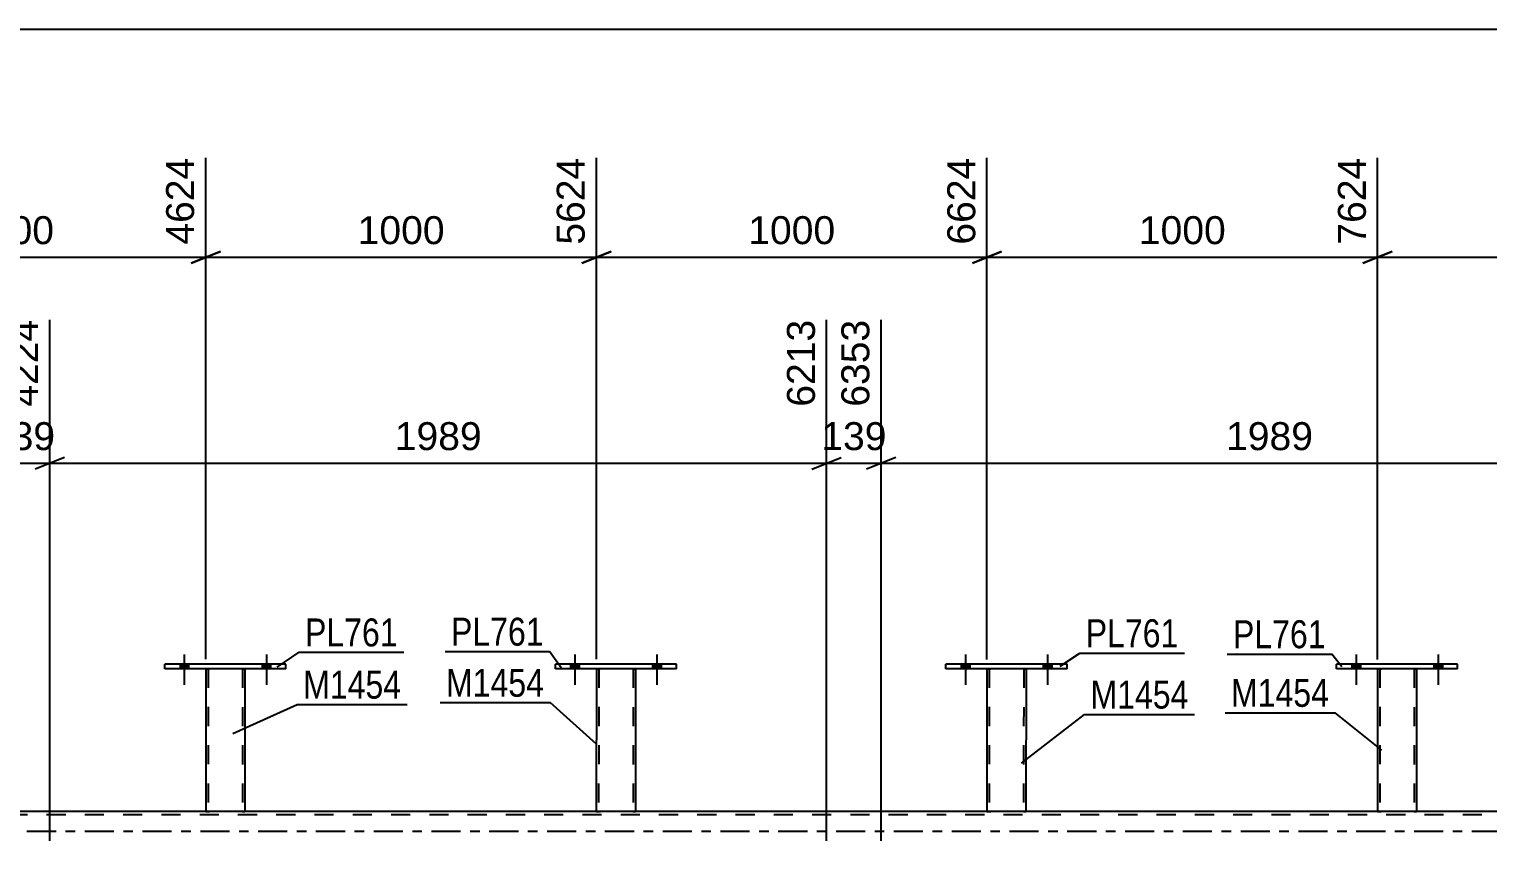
# Model space of a CAD drawing. Header units: millimetres. Extents: x 0 to 841, y 0 to 594.
# Drawn here: x 228.2 to 377.6, y 425.6 to 508.8 of the extents above; entities that cross this region are included whole.
import ezdxf

# ---------------------------------------------------------------- set-up
doc = ezdxf.new("R2010")
doc.units = ezdxf.units.MM
doc.linetypes.add('DXK_LINE_DOT2', pattern=[3.9198, 1.9599, -1.9599])
doc.linetypes.add('DXK_LINE_DOT3', pattern=[5.9187, 2.979, -0.9799, 0.9799, -0.9799])
doc.styles.add('Arial', font='ARIAL.TTF', dxfattribs={"height": 0.2})
doc.styles.add('Arial Narrow', font='ARIALN.TTF', dxfattribs={"height": 0.2})

# ---------------------------------------------------------------- blocks, each defined once
blk = doc.blocks.new('Bolt-317311778-2467 - 2401')
at = {"linetype": 'Continuous'}
for points in [[(363.64, 443.24), (364.52, 443.24), (364.52, 443.72), (363.64, 443.72)], [(372.04, 443.24), (372.92, 443.24), (372.92, 443.72), (372.04, 443.72)]]:
    blk.add_hatch(color=1, dxfattribs=at).paths.add_polyline_path(points)
at = {"color": 1, "linetype": 'Continuous'}
for p, q in [((363.64, 443.72), (363.64, 443.24)), ((364.08, 444.72), (364.08, 441.6)), ((364.52, 443.72), (364.52, 443.24)), ((372.04, 443.72), (372.04, 443.24)), ((372.48, 444.72), (372.48, 441.6)), ((372.92, 443.72), (372.92, 443.24))]:
    blk.add_line(p, q, dxfattribs=at)
blk = doc.blocks.new('Bolt-317311778-2472 - 2401')
at = {"linetype": 'Continuous'}
for points in [[(283.64, 443.24), (284.52, 443.24), (284.52, 443.72), (283.64, 443.72)], [(292.04, 443.24), (292.92, 443.24), (292.92, 443.72), (292.04, 443.72)]]:
    blk.add_hatch(color=1, dxfattribs=at).paths.add_polyline_path(points)
at = {"color": 1, "linetype": 'Continuous'}
for p, q in [((283.64, 443.72), (283.64, 443.24)), ((284.08, 444.72), (284.08, 441.6)), ((284.52, 443.72), (284.52, 443.24)), ((292.04, 443.72), (292.04, 443.24)), ((292.48, 444.72), (292.48, 441.6)), ((292.92, 443.72), (292.92, 443.24))]:
    blk.add_line(p, q, dxfattribs=at)
blk = doc.blocks.new('Part-317311778-2520 - 2401')
at = {"color": 7, "linetype": 'DXK_LINE_DOT2'}
for p, q in [((710.15, 428.28), (74.08, 428.28)), ((250.27, 428.6), (246.27, 428.6)), ((290.27, 428.6), (286.27, 428.6)), ((330.27, 428.6), (326.27, 428.6)), ((370.28, 428.6), (366.28, 428.6))]:
    blk.add_line(p, q, dxfattribs=at)
at = {"color": 2, "linetype": 'Continuous'}
for p, q in [((246.27, 428.6), (210.28, 428.6)), ((286.27, 428.6), (250.27, 428.6)), ((326.27, 428.6), (290.27, 428.6)), ((366.28, 428.6), (330.27, 428.6)), ((406.28, 428.6), (370.28, 428.6))]:
    blk.add_line(p, q, dxfattribs=at)
at = {"color": 7, "linetype": 'DXK_LINE_DOT3'}
blk.add_line((74.08, 426.6), (719.95, 426.6), dxfattribs=at)
blk = doc.blocks.new('Part-317311778-2665 - 2401')
at = {"color": 2, "linetype": 'Continuous'}
for p, q in [((362.08, 443.24), (362.08, 443.72)), ((374.48, 443.72), (362.08, 443.72)), ((374.48, 443.24), (374.48, 443.72)), ((374.48, 443.24), (362.08, 443.24))]:
    blk.add_line(p, q, dxfattribs=at)
blk = doc.blocks.new('Bolt-317311778-2468 - 2401')
at = {"linetype": 'Continuous'}
for points in [[(363.64, 443.24), (364.52, 443.24), (364.52, 443.72), (363.64, 443.72)], [(372.04, 443.24), (372.92, 443.24), (372.92, 443.72), (372.04, 443.72)]]:
    blk.add_hatch(color=1, dxfattribs=at).paths.add_polyline_path(points)
at = {"color": 1, "linetype": 'Continuous'}
for p, q in [((363.64, 443.72), (363.64, 443.24)), ((364.08, 444.72), (364.08, 441.6)), ((364.52, 443.72), (364.52, 443.24)), ((372.04, 443.72), (372.04, 443.24)), ((372.48, 444.72), (372.48, 441.6)), ((372.92, 443.72), (372.92, 443.24))]:
    blk.add_line(p, q, dxfattribs=at)
blk = doc.blocks.new('Bolt-317311778-2469 - 2401')
at = {"linetype": 'Continuous'}
for points in [[(323.64, 443.24), (324.52, 443.24), (324.52, 443.72), (323.64, 443.72)], [(332.04, 443.24), (332.92, 443.24), (332.92, 443.72), (332.04, 443.72)]]:
    blk.add_hatch(color=1, dxfattribs=at).paths.add_polyline_path(points)
at = {"color": 1, "linetype": 'Continuous'}
for p, q in [((323.64, 443.72), (323.64, 443.24)), ((324.08, 444.72), (324.08, 441.6)), ((324.52, 443.72), (324.52, 443.24)), ((332.04, 443.72), (332.04, 443.24)), ((332.48, 444.72), (332.48, 441.6)), ((332.92, 443.72), (332.92, 443.24))]:
    blk.add_line(p, q, dxfattribs=at)
blk = doc.blocks.new('Bolt-317311778-2470 - 2401')
at = {"linetype": 'Continuous'}
for points in [[(323.64, 443.24), (324.52, 443.24), (324.52, 443.72), (323.64, 443.72)], [(332.04, 443.24), (332.92, 443.24), (332.92, 443.72), (332.04, 443.72)]]:
    blk.add_hatch(color=1, dxfattribs=at).paths.add_polyline_path(points)
at = {"color": 1, "linetype": 'Continuous'}
for p, q in [((323.64, 443.72), (323.64, 443.24)), ((324.08, 444.72), (324.08, 441.6)), ((324.52, 443.72), (324.52, 443.24)), ((332.04, 443.72), (332.04, 443.24)), ((332.48, 444.72), (332.48, 441.6)), ((332.92, 443.72), (332.92, 443.24))]:
    blk.add_line(p, q, dxfattribs=at)
blk = doc.blocks.new('Bolt-317311778-2471 - 2401')
at = {"linetype": 'Continuous'}
for points in [[(283.64, 443.24), (284.52, 443.24), (284.52, 443.72), (283.64, 443.72)], [(292.04, 443.24), (292.92, 443.24), (292.92, 443.72), (292.04, 443.72)]]:
    blk.add_hatch(color=1, dxfattribs=at).paths.add_polyline_path(points)
at = {"color": 1, "linetype": 'Continuous'}
for p, q in [((283.64, 443.72), (283.64, 443.24)), ((284.08, 444.72), (284.08, 441.6)), ((284.52, 443.72), (284.52, 443.24)), ((292.04, 443.72), (292.04, 443.24)), ((292.48, 444.72), (292.48, 441.6)), ((292.92, 443.72), (292.92, 443.24))]:
    blk.add_line(p, q, dxfattribs=at)
blk = doc.blocks.new('Bolt-317311778-2473 - 2401')
at = {"linetype": 'Continuous'}
for points in [[(243.64, 443.24), (244.52, 443.24), (244.52, 443.72), (243.64, 443.72)], [(252.04, 443.24), (252.92, 443.24), (252.92, 443.72), (252.04, 443.72)]]:
    blk.add_hatch(color=1, dxfattribs=at).paths.add_polyline_path(points)
at = {"color": 1, "linetype": 'Continuous'}
for p, q in [((243.64, 443.72), (243.64, 443.24)), ((244.08, 444.72), (244.08, 441.6)), ((244.52, 443.72), (244.52, 443.24)), ((252.04, 443.72), (252.04, 443.24)), ((252.48, 444.72), (252.48, 441.6)), ((252.92, 443.72), (252.92, 443.24))]:
    blk.add_line(p, q, dxfattribs=at)
blk = doc.blocks.new('Bolt-317311778-2474 - 2401')
at = {"linetype": 'Continuous'}
for points in [[(243.64, 443.24), (244.52, 443.24), (244.52, 443.72), (243.64, 443.72)], [(252.04, 443.24), (252.92, 443.24), (252.92, 443.72), (252.04, 443.72)]]:
    blk.add_hatch(color=1, dxfattribs=at).paths.add_polyline_path(points)
at = {"color": 1, "linetype": 'Continuous'}
for p, q in [((243.64, 443.72), (243.64, 443.24)), ((244.08, 444.72), (244.08, 441.6)), ((244.52, 443.72), (244.52, 443.24)), ((252.04, 443.72), (252.04, 443.24)), ((252.48, 444.72), (252.48, 441.6)), ((252.92, 443.72), (252.92, 443.24))]:
    blk.add_line(p, q, dxfattribs=at)
blk = doc.blocks.new('Part-317311778-2685 - 2401')
at = {"color": 2, "linetype": 'Continuous'}
for p, q in [((282.08, 443.24), (282.08, 443.72)), ((294.48, 443.72), (282.08, 443.72)), ((294.48, 443.24), (294.48, 443.72)), ((294.48, 443.24), (282.08, 443.24))]:
    blk.add_line(p, q, dxfattribs=at)
blk = doc.blocks.new('Part-317311778-2670 - 2401')
at = {"color": 7, "linetype": 'DXK_LINE_DOT2'}
for p, q in [((366.28, 443.25), (366.28, 443.25)), ((366.28, 443.25), (366.28, 443.24)), ((366.28, 443.24), (366.28, 443.25)), ((366.32, 443.25), (366.28, 443.25)), ((366.28, 443.25), (366.32, 443.25)), ((366.42, 443.25), (366.32, 443.25)), ((366.32, 443.25), (366.42, 443.25)), ((366.54, 443.25), (366.42, 443.25)), ((366.42, 443.25), (366.58, 443.25)), ((366.52, 443.25), (366.52, 443.25)), ((366.52, 443.25), (366.52, 428.6)), ((366.54, 443.25), (366.52, 443.25)), ((366.52, 443.25), (366.54, 443.25)), ((369.98, 443.24), (366.54, 443.25)), ((366.59, 443.25), (366.54, 443.25)), ((366.54, 443.25), (366.59, 443.25)), ((369.98, 443.24), (366.58, 443.25)), ((369.89, 443.24), (366.59, 443.25)), ((366.59, 443.25), (366.67, 443.25)), ((369.97, 443.24), (366.67, 443.25)), ((369.97, 443.24), (369.89, 443.24)), ((370.02, 443.24), (369.97, 443.24)), ((369.97, 443.24), (370.02, 443.24)), ((369.98, 443.24), (370.14, 443.24)), ((370.14, 443.24), (369.98, 443.24)), ((370.04, 443.24), (370.02, 443.24)), ((370.02, 443.24), (370.04, 443.24)), ((370.04, 443.24), (370.04, 443.24)), ((370.04, 443.24), (370.04, 428.6)), ((370.14, 443.24), (370.24, 443.24)), ((370.24, 443.24), (370.14, 443.24)), ((370.24, 443.24), (370.28, 443.24)), ((370.28, 443.24), (370.24, 443.24)), ((370.28, 443.24), (370.28, 443.24)), ((370.28, 443.24), (370.28, 443.24)), ((370.28, 443.24), (370.28, 443.24)), ((366.28, 428.6), (366.31, 428.6)), ((366.31, 428.6), (366.42, 428.6)), ((366.42, 428.6), (366.57, 428.6)), ((366.53, 428.6), (366.52, 428.6)), ((366.52, 428.6), (366.53, 428.6)), ((366.59, 428.6), (366.53, 428.6)), ((366.53, 428.6), (366.57, 428.6)), ((370.04, 428.6), (366.57, 428.6)), ((366.57, 428.6), (366.59, 428.6)), ((369.89, 428.6), (366.59, 428.6)), ((366.59, 428.6), (366.66, 428.6)), ((370.02, 428.6), (366.66, 428.6)), ((369.97, 428.6), (369.89, 428.6)), ((370.02, 428.6), (369.97, 428.6)), ((370.04, 428.6), (370.02, 428.6)), ((370.02, 428.6), (370.04, 428.6)), ((370.04, 428.6), (370.14, 428.6)), ((370.14, 428.6), (370.24, 428.6)), ((370.24, 428.6), (370.28, 428.6))]:
    blk.add_line(p, q, dxfattribs=at)
at = {"color": 2, "linetype": 'Continuous'}
for p, q in [((366.28, 443.24), (366.28, 428.6)), ((370.28, 443.24), (370.28, 428.6)), ((366.31, 428.6), (366.28, 428.6)), ((366.42, 428.6), (366.31, 428.6)), ((366.57, 428.6), (366.42, 428.6)), ((369.98, 428.6), (366.57, 428.6)), ((370.14, 428.6), (369.98, 428.6)), ((370.24, 428.6), (370.14, 428.6)), ((370.28, 428.6), (370.24, 428.6))]:
    blk.add_line(p, q, dxfattribs=at)
blk = doc.blocks.new('Part-317311778-2675 - 2401')
at = {"color": 2, "linetype": 'Continuous'}
for p, q in [((322.08, 443.24), (322.08, 443.72)), ((334.48, 443.72), (322.08, 443.72)), ((334.48, 443.24), (334.48, 443.72)), ((334.48, 443.24), (322.08, 443.24))]:
    blk.add_line(p, q, dxfattribs=at)
blk = doc.blocks.new('Part-317311778-2680 - 2401')
at = {"color": 2, "linetype": 'Continuous'}
for p, q in [((326.28, 443.24), (326.27, 428.6)), ((330.28, 443.24), (330.27, 428.6)), ((326.31, 428.6), (326.27, 428.6)), ((326.41, 428.6), (326.31, 428.6)), ((326.57, 428.6), (326.41, 428.6)), ((329.98, 428.6), (326.57, 428.6)), ((330.13, 428.6), (329.98, 428.6)), ((330.24, 428.6), (330.13, 428.6)), ((330.27, 428.6), (330.24, 428.6))]:
    blk.add_line(p, q, dxfattribs=at)
at = {"color": 7, "linetype": 'DXK_LINE_DOT2'}
for p, q in [((326.28, 443.25), (326.28, 443.25)), ((326.28, 443.25), (326.28, 443.24)), ((326.28, 443.24), (326.28, 443.25)), ((326.31, 443.25), (326.28, 443.25)), ((326.28, 443.25), (326.31, 443.25)), ((326.42, 443.25), (326.31, 443.25)), ((326.31, 443.25), (326.42, 443.25)), ((326.54, 443.25), (326.42, 443.25)), ((326.42, 443.25), (326.57, 443.25)), ((326.52, 443.25), (326.51, 428.6)), ((326.52, 443.25), (326.52, 443.25)), ((326.54, 443.25), (326.52, 443.25)), ((326.52, 443.25), (326.54, 443.25)), ((329.98, 443.24), (326.54, 443.25)), ((326.59, 443.25), (326.54, 443.25)), ((326.54, 443.25), (326.59, 443.25)), ((329.98, 443.24), (326.57, 443.25)), ((329.89, 443.24), (326.59, 443.25)), ((326.59, 443.25), (326.67, 443.25)), ((329.97, 443.24), (326.67, 443.25)), ((329.97, 443.24), (329.89, 443.24)), ((330.02, 443.24), (329.97, 443.24)), ((329.97, 443.24), (330.02, 443.24)), ((329.98, 443.24), (330.14, 443.24)), ((330.14, 443.24), (329.98, 443.24)), ((330.04, 443.24), (330.02, 443.24)), ((330.02, 443.24), (330.04, 443.24)), ((330.04, 443.24), (330.03, 428.6)), ((330.04, 443.24), (330.04, 443.24)), ((330.14, 443.24), (330.24, 443.24)), ((330.24, 443.24), (330.14, 443.24)), ((330.24, 443.24), (330.28, 443.24)), ((330.28, 443.24), (330.24, 443.24)), ((330.28, 443.24), (330.28, 443.24)), ((330.28, 443.24), (330.28, 443.24)), ((330.28, 443.24), (330.28, 443.24)), ((326.27, 428.6), (326.31, 428.6)), ((326.31, 428.6), (326.41, 428.6)), ((326.41, 428.6), (326.57, 428.6)), ((326.53, 428.6), (326.51, 428.6)), ((326.51, 428.6), (326.53, 428.6)), ((326.58, 428.6), (326.53, 428.6)), ((326.53, 428.6), (326.57, 428.6)), ((330.03, 428.6), (326.57, 428.6)), ((326.57, 428.6), (326.58, 428.6)), ((329.89, 428.6), (326.58, 428.6)), ((326.58, 428.6), (326.66, 428.6)), ((330.02, 428.6), (326.66, 428.6)), ((329.96, 428.6), (329.89, 428.6)), ((330.02, 428.6), (329.96, 428.6)), ((330.03, 428.6), (330.02, 428.6)), ((330.02, 428.6), (330.03, 428.6)), ((330.03, 428.6), (330.13, 428.6)), ((330.13, 428.6), (330.24, 428.6)), ((330.24, 428.6), (330.27, 428.6))]:
    blk.add_line(p, q, dxfattribs=at)
blk = doc.blocks.new('Part-317311778-2690 - 2401')
at = {"color": 2, "linetype": 'Continuous'}
for p, q in [((286.28, 443.24), (286.27, 428.6)), ((290.28, 443.24), (290.27, 428.6)), ((286.31, 428.6), (286.27, 428.6)), ((286.41, 428.6), (286.31, 428.6)), ((286.57, 428.6), (286.41, 428.6)), ((289.98, 428.6), (286.57, 428.6)), ((290.13, 428.6), (289.98, 428.6)), ((290.24, 428.6), (290.13, 428.6)), ((290.27, 428.6), (290.24, 428.6))]:
    blk.add_line(p, q, dxfattribs=at)
at = {"color": 7, "linetype": 'DXK_LINE_DOT2'}
for p, q in [((286.28, 443.25), (286.28, 443.25)), ((286.28, 443.25), (286.28, 443.24)), ((286.28, 443.24), (286.28, 443.25)), ((286.31, 443.25), (286.28, 443.25)), ((286.28, 443.25), (286.31, 443.25)), ((286.42, 443.25), (286.31, 443.25)), ((286.31, 443.25), (286.42, 443.25)), ((286.54, 443.25), (286.42, 443.25)), ((286.42, 443.25), (286.57, 443.25)), ((286.52, 443.25), (286.51, 428.6)), ((286.52, 443.25), (286.52, 443.25)), ((286.54, 443.25), (286.52, 443.25)), ((286.52, 443.25), (286.54, 443.25)), ((289.98, 443.24), (286.54, 443.25)), ((286.59, 443.25), (286.54, 443.25)), ((286.54, 443.25), (286.59, 443.25)), ((289.98, 443.24), (286.57, 443.25)), ((289.89, 443.24), (286.59, 443.25)), ((286.59, 443.25), (286.67, 443.25)), ((289.97, 443.24), (286.67, 443.25)), ((289.97, 443.24), (289.89, 443.24)), ((290.02, 443.24), (289.97, 443.24)), ((289.97, 443.24), (290.02, 443.24)), ((289.98, 443.24), (290.14, 443.24)), ((290.14, 443.24), (289.98, 443.24)), ((290.04, 443.24), (290.02, 443.24)), ((290.02, 443.24), (290.04, 443.24)), ((290.04, 443.24), (290.03, 428.6)), ((290.04, 443.24), (290.04, 443.24)), ((290.14, 443.24), (290.24, 443.24)), ((290.24, 443.24), (290.14, 443.24)), ((290.24, 443.24), (290.28, 443.24)), ((290.28, 443.24), (290.24, 443.24)), ((290.28, 443.24), (290.28, 443.24)), ((290.28, 443.24), (290.28, 443.24)), ((290.28, 443.24), (290.28, 443.24)), ((286.27, 428.6), (286.31, 428.6)), ((286.31, 428.6), (286.41, 428.6)), ((286.41, 428.6), (286.57, 428.6)), ((286.53, 428.6), (286.51, 428.6)), ((286.51, 428.6), (286.53, 428.6)), ((286.58, 428.6), (286.53, 428.6)), ((286.53, 428.6), (286.57, 428.6)), ((290.03, 428.6), (286.57, 428.6)), ((286.57, 428.6), (286.58, 428.6)), ((289.89, 428.6), (286.58, 428.6)), ((286.58, 428.6), (286.66, 428.6)), ((290.02, 428.6), (286.66, 428.6)), ((289.96, 428.6), (289.89, 428.6)), ((290.02, 428.6), (289.96, 428.6)), ((290.03, 428.6), (290.02, 428.6)), ((290.02, 428.6), (290.03, 428.6)), ((290.03, 428.6), (290.13, 428.6)), ((290.13, 428.6), (290.24, 428.6)), ((290.24, 428.6), (290.27, 428.6))]:
    blk.add_line(p, q, dxfattribs=at)
blk = doc.blocks.new('Part-317311778-2695 - 2401')
at = {"color": 2, "linetype": 'Continuous'}
for p, q in [((242.08, 443.24), (242.08, 443.72)), ((254.48, 443.72), (242.08, 443.72)), ((254.48, 443.24), (254.48, 443.72)), ((254.48, 443.24), (242.08, 443.24))]:
    blk.add_line(p, q, dxfattribs=at)
blk = doc.blocks.new('Part-317311778-2700 - 2401')
at = {"color": 2, "linetype": 'Continuous'}
for p, q in [((246.28, 443.24), (246.27, 428.6)), ((250.28, 443.24), (250.27, 428.6)), ((246.31, 428.6), (246.27, 428.6)), ((246.41, 428.6), (246.31, 428.6)), ((246.57, 428.6), (246.41, 428.6)), ((249.98, 428.6), (246.57, 428.6)), ((250.13, 428.6), (249.98, 428.6)), ((250.24, 428.6), (250.13, 428.6)), ((250.27, 428.6), (250.24, 428.6))]:
    blk.add_line(p, q, dxfattribs=at)
at = {"color": 7, "linetype": 'DXK_LINE_DOT2'}
for p, q in [((246.28, 443.25), (246.28, 443.25)), ((246.28, 443.25), (246.28, 443.24)), ((246.28, 443.24), (246.28, 443.25)), ((246.31, 443.25), (246.28, 443.25)), ((246.28, 443.25), (246.31, 443.25)), ((246.42, 443.25), (246.31, 443.25)), ((246.31, 443.25), (246.42, 443.25)), ((246.54, 443.25), (246.42, 443.25)), ((246.42, 443.25), (246.57, 443.25)), ((246.52, 443.25), (246.51, 428.6)), ((246.52, 443.25), (246.52, 443.25)), ((246.54, 443.25), (246.52, 443.25)), ((246.52, 443.25), (246.54, 443.25)), ((249.98, 443.24), (246.54, 443.25)), ((246.59, 443.25), (246.54, 443.25)), ((246.54, 443.25), (246.59, 443.25)), ((249.98, 443.24), (246.57, 443.25)), ((249.89, 443.24), (246.59, 443.25)), ((246.59, 443.25), (246.67, 443.25)), ((249.97, 443.24), (246.67, 443.25)), ((249.97, 443.24), (249.89, 443.24)), ((250.02, 443.24), (249.97, 443.24)), ((249.97, 443.24), (250.02, 443.24)), ((249.98, 443.24), (250.14, 443.24)), ((250.14, 443.24), (249.98, 443.24)), ((250.04, 443.24), (250.02, 443.24)), ((250.02, 443.24), (250.04, 443.24)), ((250.04, 443.24), (250.03, 428.6)), ((250.04, 443.24), (250.04, 443.24)), ((250.14, 443.24), (250.24, 443.24)), ((250.24, 443.24), (250.14, 443.24)), ((250.24, 443.24), (250.28, 443.24)), ((250.28, 443.24), (250.24, 443.24)), ((250.28, 443.24), (250.28, 443.24)), ((250.28, 443.24), (250.28, 443.24)), ((250.28, 443.24), (250.28, 443.24)), ((246.27, 428.6), (246.31, 428.6)), ((246.31, 428.6), (246.41, 428.6)), ((246.41, 428.6), (246.57, 428.6)), ((246.53, 428.6), (246.51, 428.6)), ((246.51, 428.6), (246.53, 428.6)), ((246.58, 428.6), (246.53, 428.6)), ((246.53, 428.6), (246.57, 428.6)), ((250.03, 428.6), (246.57, 428.6)), ((246.57, 428.6), (246.58, 428.6)), ((249.89, 428.6), (246.58, 428.6)), ((246.58, 428.6), (246.66, 428.6)), ((250.02, 428.6), (246.66, 428.6)), ((249.96, 428.6), (249.89, 428.6)), ((250.02, 428.6), (249.96, 428.6)), ((250.03, 428.6), (250.02, 428.6)), ((250.02, 428.6), (250.03, 428.6)), ((250.03, 428.6), (250.13, 428.6)), ((250.13, 428.6), (250.24, 428.6)), ((250.24, 428.6), (250.27, 428.6))]:
    blk.add_line(p, q, dxfattribs=at)
blk = doc.blocks.new('StraightDimension-317311778-3416 - 2401')
at = {"color": 7, "linetype": 'Continuous'}
for p, q in [((206.28, 444.23), (206.28, 495.6)), ((246.28, 444.22), (246.28, 495.6)), ((207.78, 486.01), (204.78, 484.81)), ((244.78, 484.81), (247.78, 486.01)), ((206.28, 485.41), (246.28, 485.41))]:
    blk.add_line(p, q, dxfattribs=at)
at = {"color": 0}
blk.add_wipeout([(231.33, 486.16), (231.33, 490.36), (221.23, 490.36), (221.23, 486.16)], dxfattribs=at)
at = {"color": 3, "style": 'Arial'}
blk.add_text('1000', height=2.865, dxfattribs=at).set_placement((221.83, 486.76))
at = {"color": 0, "linetype": 'Continuous'}
blk.add_wipeout([(245.68, 496.2), (241.48, 496.2), (241.48, 486.11), (245.68, 486.11)], dxfattribs=at)
at = {"color": 3, "linetype": 'Continuous', "style": 'Arial'}
blk.add_text('4624', height=2.865, rotation=90.0002, dxfattribs=at).set_placement((245.08, 486.71))
blk = doc.blocks.new('StraightDimension-317311778-3548 - 2401')
at = {"color": 7, "linetype": 'Continuous'}
for p, q in [((224.72, 425.6), (224.72, 478.99)), ((230.3, 425.6), (230.3, 478.99)), ((223.22, 463.7), (226.22, 464.9)), ((231.8, 464.9), (228.8, 463.7)), ((224.72, 464.3), (230.3, 464.3))]:
    blk.add_line(p, q, dxfattribs=at)
at = {"color": 0}
blk.add_wipeout([(231.45, 465.05), (231.45, 469.25), (223.57, 469.25), (223.57, 465.05)], dxfattribs=at)
at = {"color": 3, "style": 'Arial'}
blk.add_text('139', height=2.865, dxfattribs=at).set_placement((224.17, 465.65))
at = {"color": 0, "linetype": 'Continuous'}
blk.add_wipeout([(229.7, 479.59), (225.5, 479.59), (225.5, 469.5), (229.7, 469.5)], dxfattribs=at)
at = {"color": 3, "linetype": 'Continuous', "style": 'Arial'}
blk.add_text('4224', height=2.865, rotation=90.0002, dxfattribs=at).set_placement((229.1, 470.1))
blk = doc.blocks.new('StraightDimension-317311778-3592 - 2401')
at = {"color": 7, "linetype": 'Continuous'}
for p, q in [((309.86, 425.6), (309.86, 478.99)), ((315.43, 425.6), (315.43, 478.99)), ((308.36, 463.7), (311.36, 464.9)), ((316.93, 464.9), (313.93, 463.7)), ((309.86, 464.3), (315.43, 464.3))]:
    blk.add_line(p, q, dxfattribs=at)
at = {"color": 0}
blk.add_wipeout([(316.58, 465.05), (316.58, 469.25), (308.71, 469.25), (308.71, 465.05)], dxfattribs=at)
at = {"color": 3, "style": 'Arial'}
blk.add_text('139', height=2.865, dxfattribs=at).set_placement((309.31, 465.65))
at = {"color": 0, "linetype": 'Continuous'}
blk.add_wipeout([(314.83, 479.59), (310.63, 479.59), (310.63, 469.5), (314.83, 469.5)], dxfattribs=at)
at = {"color": 3, "linetype": 'Continuous', "style": 'Arial'}
blk.add_text('6353', height=2.865, rotation=90.0002, dxfattribs=at).set_placement((314.23, 470.1))
blk = doc.blocks.new('StraightDimension-317311778-3570 - 2401')
at = {"color": 7, "linetype": 'Continuous'}
for p, q in [((230.3, 425.6), (230.3, 478.99)), ((309.86, 425.6), (309.86, 478.99)), ((231.8, 464.9), (228.8, 463.7)), ((308.36, 463.7), (311.36, 464.9)), ((230.3, 464.3), (309.86, 464.3))]:
    blk.add_line(p, q, dxfattribs=at)
at = {"color": 0}
blk.add_wipeout([(275.12, 465.05), (275.12, 469.25), (265.03, 469.25), (265.03, 465.05)], dxfattribs=at)
at = {"color": 3, "style": 'Arial'}
blk.add_text('1989', height=2.865, dxfattribs=at).set_placement((265.63, 465.65))
at = {"color": 0, "linetype": 'Continuous'}
blk.add_wipeout([(309.26, 479.59), (305.06, 479.59), (305.06, 469.5), (309.26, 469.5)], dxfattribs=at)
at = {"color": 3, "linetype": 'Continuous', "style": 'Arial'}
blk.add_text('6213', height=2.865, rotation=90.0002, dxfattribs=at).set_placement((308.66, 470.1))
blk = doc.blocks.new('StraightDimension-317311778-3424 - 2401')
at = {"color": 7, "linetype": 'Continuous'}
for p, q in [((246.28, 444.22), (246.28, 495.6)), ((286.28, 444.21), (286.28, 495.6)), ((247.78, 486.01), (244.78, 484.81)), ((284.78, 484.81), (287.78, 486.01)), ((246.28, 485.41), (286.28, 485.41))]:
    blk.add_line(p, q, dxfattribs=at)
at = {"color": 0}
blk.add_wipeout([(271.33, 486.16), (271.33, 490.36), (261.23, 490.36), (261.23, 486.16)], dxfattribs=at)
at = {"color": 3, "style": 'Arial'}
blk.add_text('1000', height=2.865, dxfattribs=at).set_placement((261.83, 486.76))
at = {"color": 0, "linetype": 'Continuous'}
blk.add_wipeout([(285.68, 496.2), (281.48, 496.2), (281.48, 486.11), (285.68, 486.11)], dxfattribs=at)
at = {"color": 3, "linetype": 'Continuous', "style": 'Arial'}
blk.add_text('5624', height=2.865, rotation=90.0002, dxfattribs=at).set_placement((285.08, 486.71))
blk = doc.blocks.new('StraightDimension-317311778-3432 - 2401')
at = {"color": 7, "linetype": 'Continuous'}
for p, q in [((286.28, 444.21), (286.28, 495.6)), ((326.28, 444.2), (326.28, 495.6)), ((287.78, 486.01), (284.78, 484.81)), ((324.78, 484.81), (327.78, 486.01)), ((286.28, 485.41), (326.28, 485.41))]:
    blk.add_line(p, q, dxfattribs=at)
at = {"color": 0}
blk.add_wipeout([(311.33, 486.16), (311.33, 490.36), (301.23, 490.36), (301.23, 486.16)], dxfattribs=at)
at = {"color": 3, "style": 'Arial'}
blk.add_text('1000', height=2.865, dxfattribs=at).set_placement((301.83, 486.76))
at = {"color": 0, "linetype": 'Continuous'}
blk.add_wipeout([(325.68, 496.2), (321.48, 496.2), (321.48, 486.11), (325.68, 486.11)], dxfattribs=at)
at = {"color": 3, "linetype": 'Continuous', "style": 'Arial'}
blk.add_text('6624', height=2.865, rotation=90.0002, dxfattribs=at).set_placement((325.08, 486.71))
blk = doc.blocks.new('StraightDimension-317311778-3440 - 2401')
at = {"color": 7, "linetype": 'Continuous'}
for p, q in [((326.28, 444.2), (326.28, 495.6)), ((366.28, 444.18), (366.28, 495.6)), ((327.78, 486.01), (324.78, 484.81)), ((364.78, 484.81), (367.78, 486.01)), ((326.28, 485.41), (366.28, 485.41))]:
    blk.add_line(p, q, dxfattribs=at)
at = {"color": 0}
blk.add_wipeout([(351.33, 486.16), (351.33, 490.36), (341.23, 490.36), (341.23, 486.16)], dxfattribs=at)
at = {"color": 3, "style": 'Arial'}
blk.add_text('1000', height=2.865, dxfattribs=at).set_placement((341.83, 486.76))
at = {"color": 0, "linetype": 'Continuous'}
blk.add_wipeout([(365.68, 496.2), (361.48, 496.2), (361.48, 486.11), (365.68, 486.11)], dxfattribs=at)
at = {"color": 3, "linetype": 'Continuous', "style": 'Arial'}
blk.add_text('7624', height=2.865, rotation=90.0002, dxfattribs=at).set_placement((365.08, 486.71))
blk = doc.blocks.new('StraightDimension-317311778-3448 - 2401')
at = {"color": 7, "linetype": 'Continuous'}
for p, q in [((366.28, 444.18), (366.28, 495.6)), ((406.28, 444.18), (406.28, 495.6)), ((367.78, 486.01), (364.78, 484.81)), ((404.78, 484.81), (407.78, 486.01)), ((366.28, 485.41), (406.28, 485.41))]:
    blk.add_line(p, q, dxfattribs=at)
at = {"color": 0}
blk.add_wipeout([(391.33, 486.16), (391.33, 490.36), (381.23, 490.36), (381.23, 486.16)], dxfattribs=at)
at = {"color": 3, "style": 'Arial'}
blk.add_text('1000', height=2.865, dxfattribs=at).set_placement((381.83, 486.76))
at = {"color": 0, "linetype": 'Continuous'}
blk.add_wipeout([(405.68, 496.2), (401.48, 496.2), (401.48, 486.11), (405.68, 486.11)], dxfattribs=at)
at = {"color": 3, "linetype": 'Continuous', "style": 'Arial'}
blk.add_text('8624', height=2.865, rotation=90.0002, dxfattribs=at).set_placement((405.08, 486.71))
blk = doc.blocks.new('StraightDimension-317311778-3614 - 2401')
at = {"color": 7, "linetype": 'Continuous'}
for p, q in [((315.43, 425.6), (315.43, 478.99)), ((394.99, 425.6), (394.99, 478.99)), ((316.93, 464.9), (313.93, 463.7)), ((393.49, 463.7), (396.49, 464.9)), ((315.43, 464.3), (394.99, 464.3))]:
    blk.add_line(p, q, dxfattribs=at)
at = {"color": 0}
blk.add_wipeout([(360.26, 465.05), (360.26, 469.25), (350.16, 469.25), (350.16, 465.05)], dxfattribs=at)
at = {"color": 3, "style": 'Arial'}
blk.add_text('1989', height=2.865, dxfattribs=at).set_placement((350.76, 465.65))
at = {"color": 0, "linetype": 'Continuous'}
blk.add_wipeout([(394.39, 479.59), (390.19, 479.59), (390.19, 469.5), (394.39, 469.5)], dxfattribs=at)
at = {"color": 3, "linetype": 'Continuous', "style": 'Arial'}
blk.add_text('8342', height=2.865, rotation=90.0002, dxfattribs=at).set_placement((393.79, 470.1))
blk = doc.blocks.new('StraightDimension-317311778-2319 - 1424')
at = {"color": 7, "linetype": 'Continuous'}
blk.add_line((76.96, 508.79), (710.15, 508.79), dxfattribs=at)
blk = doc.blocks.new('Mark-317311778-2681 - 2401')
at = {"color": 0}
blk.add_wipeout([(280.89, 445.61), (280.89, 448.61), (271.39, 448.61), (271.39, 445.61)], dxfattribs=at)
blk.add_wipeout([(280.89, 445.61), (280.89, 448.61), (271.39, 448.61), (271.39, 445.61)], dxfattribs=at)
at = {"color": 30, "linetype": 'Continuous'}
for p in [(270.79, 445.01), (282.68, 443.35)]:
    blk.add_line(p, (281.49, 445.01), dxfattribs=at)
at = {"color": 3, "style": 'Arial Narrow'}
blk.add_text('PL761', height=2.863, dxfattribs=at).set_placement((271.39, 445.61))
blk = doc.blocks.new('Mark-317311778-2661 - 2401')
at = {"color": 0}
blk.add_wipeout([(360.98, 445.35), (360.98, 448.35), (351.47, 448.35), (351.47, 445.35)], dxfattribs=at)
blk.add_wipeout([(360.98, 445.35), (360.98, 448.35), (351.47, 448.35), (351.47, 445.35)], dxfattribs=at)
at = {"color": 30, "linetype": 'Continuous'}
for p in [(350.87, 444.75), (362.63, 443.45)]:
    blk.add_line(p, (361.58, 444.75), dxfattribs=at)
at = {"color": 3, "style": 'Arial Narrow'}
blk.add_text('PL761', height=2.863, dxfattribs=at).set_placement((351.47, 445.35))
blk = doc.blocks.new('Mark-317311778-2666 - 2401')
at = {"color": 0}
blk.add_wipeout([(361.32, 439.34), (361.32, 442.34), (351.27, 442.34), (351.27, 439.34)], dxfattribs=at)
blk.add_wipeout([(361.32, 439.34), (361.32, 442.34), (351.27, 442.34), (351.27, 439.34)], dxfattribs=at)
at = {"color": 30, "linetype": 'Continuous'}
for p in [(350.67, 438.74), (366.7, 434.9)]:
    blk.add_line(p, (361.92, 438.74), dxfattribs=at)
at = {"color": 3, "style": 'Arial Narrow'}
blk.add_text('M1454', height=2.863, dxfattribs=at).set_placement((351.27, 439.34))
blk = doc.blocks.new('Mark-317311778-2671 - 2401')
at = {"color": 0}
blk.add_wipeout([(345.89, 445.45), (345.89, 448.45), (336.39, 448.45), (336.39, 445.45)], dxfattribs=at)
blk.add_wipeout([(345.89, 445.45), (345.89, 448.45), (336.39, 448.45), (336.39, 445.45)], dxfattribs=at)
at = {"color": 30, "linetype": 'Continuous'}
for p, q in [((333.78, 443.5), (335.79, 444.85)), ((335.79, 444.85), (346.49, 444.85))]:
    blk.add_line(p, q, dxfattribs=at)
at = {"color": 3, "style": 'Arial Narrow'}
blk.add_text('PL761', height=2.863, dxfattribs=at).set_placement((336.39, 445.45))
blk = doc.blocks.new('Mark-317311778-2676 - 2401')
at = {"color": 0}
blk.add_wipeout([(346.93, 439.16), (346.93, 442.16), (336.88, 442.16), (336.88, 439.16)], dxfattribs=at)
blk.add_wipeout([(346.93, 439.16), (346.93, 442.16), (336.88, 442.16), (336.88, 439.16)], dxfattribs=at)
at = {"color": 30, "linetype": 'Continuous'}
for p, q in [((329.83, 433.58), (336.28, 438.56)), ((336.28, 438.56), (347.53, 438.56))]:
    blk.add_line(p, q, dxfattribs=at)
at = {"color": 3, "style": 'Arial Narrow'}
blk.add_text('M1454', height=2.863, dxfattribs=at).set_placement((336.88, 439.16))
blk = doc.blocks.new('Mark-317311778-2686 - 2401')
at = {"color": 0}
blk.add_wipeout([(280.94, 440.37), (280.94, 443.37), (270.88, 443.37), (270.88, 440.37)], dxfattribs=at)
blk.add_wipeout([(280.94, 440.37), (280.94, 443.37), (270.88, 443.37), (270.88, 440.37)], dxfattribs=at)
at = {"color": 30, "linetype": 'Continuous'}
for p in [(270.28, 439.77), (286.28, 435.53)]:
    blk.add_line(p, (281.54, 439.77), dxfattribs=at)
at = {"color": 3, "style": 'Arial Narrow'}
blk.add_text('M1454', height=2.863, dxfattribs=at).set_placement((270.88, 440.37))
blk = doc.blocks.new('Mark-317311778-2691 - 2401')
at = {"color": 0}
blk.add_wipeout([(265.95, 445.53), (265.95, 448.53), (256.44, 448.53), (256.44, 445.53)], dxfattribs=at)
blk.add_wipeout([(265.95, 445.53), (265.95, 448.53), (256.44, 448.53), (256.44, 445.53)], dxfattribs=at)
at = {"color": 30, "linetype": 'Continuous'}
for p, q in [((253.59, 443.41), (255.84, 444.93)), ((255.84, 444.93), (266.55, 444.93))]:
    blk.add_line(p, q, dxfattribs=at)
at = {"color": 3, "style": 'Arial Narrow'}
blk.add_text('PL761', height=2.863, dxfattribs=at).set_placement((256.44, 445.53))
blk = doc.blocks.new('Mark-317311778-2696 - 2401')
at = {"color": 0}
blk.add_wipeout([(266.3, 440.18), (266.3, 443.18), (256.25, 443.18), (256.25, 440.18)], dxfattribs=at)
blk.add_wipeout([(266.3, 440.18), (266.3, 443.18), (256.25, 443.18), (256.25, 440.18)], dxfattribs=at)
at = {"color": 30, "linetype": 'Continuous'}
for p, q in [((249.06, 436.59), (255.65, 439.58)), ((255.65, 439.58), (266.9, 439.58))]:
    blk.add_line(p, q, dxfattribs=at)
at = {"color": 3, "style": 'Arial Narrow'}
blk.add_text('M1454', height=2.863, dxfattribs=at).set_placement((256.25, 440.18))

msp = doc.modelspace()

# ---------------------------------------------------------------- block references
for name in ['StraightDimension-317311778-2319 - 1424', 'Part-317311778-2695 - 2401', 'Bolt-317311778-2473 - 2401', 'Bolt-317311778-2474 - 2401', 'Part-317311778-2685 - 2401', 'Bolt-317311778-2472 - 2401', 'Bolt-317311778-2471 - 2401', 'Part-317311778-2675 - 2401', 'Bolt-317311778-2469 - 2401', 'Bolt-317311778-2470 - 2401', 'Part-317311778-2665 - 2401', 'Bolt-317311778-2467 - 2401', 'Bolt-317311778-2468 - 2401', 'Part-317311778-2700 - 2401', 'Part-317311778-2690 - 2401', 'Part-317311778-2680 - 2401', 'Part-317311778-2670 - 2401', 'Part-317311778-2520 - 2401']:
    msp.add_blockref(name, (0, 0))

# ---------------------------------------------------------------- next in the draw order: block references
for name in ['StraightDimension-317311778-3416 - 2401', 'StraightDimension-317311778-3592 - 2401']:
    msp.add_blockref(name, (0, 0))

# ---------------------------------------------------------------- next in the draw order: block references
msp.add_blockref('StraightDimension-317311778-3548 - 2401', (0, 0))

# ---------------------------------------------------------------- next in the draw order: block references
msp.add_blockref('StraightDimension-317311778-3570 - 2401', (0, 0))

# ---------------------------------------------------------------- next in the draw order: block references
msp.add_blockref('StraightDimension-317311778-3424 - 2401', (0, 0))

# ---------------------------------------------------------------- next in the draw order: block references
for name in ['StraightDimension-317311778-3432 - 2401', 'Mark-317311778-2691 - 2401', 'Mark-317311778-2681 - 2401']:
    msp.add_blockref(name, (0, 0))

# ---------------------------------------------------------------- next in the draw order: block references
for name in ['StraightDimension-317311778-3440 - 2401', 'Mark-317311778-2696 - 2401', 'Mark-317311778-2686 - 2401']:
    msp.add_blockref(name, (0, 0))

# ---------------------------------------------------------------- next in the draw order: block references
msp.add_blockref('StraightDimension-317311778-3448 - 2401', (0, 0))

# ---------------------------------------------------------------- next in the draw order: block references
msp.add_blockref('StraightDimension-317311778-3614 - 2401', (0, 0))

# ---------------------------------------------------------------- next in the draw order: block references
for name in ['Mark-317311778-2671 - 2401', 'Mark-317311778-2661 - 2401', 'Mark-317311778-2676 - 2401', 'Mark-317311778-2666 - 2401']:
    msp.add_blockref(name, (0, 0))

doc.saveas('drawing.dxf')
